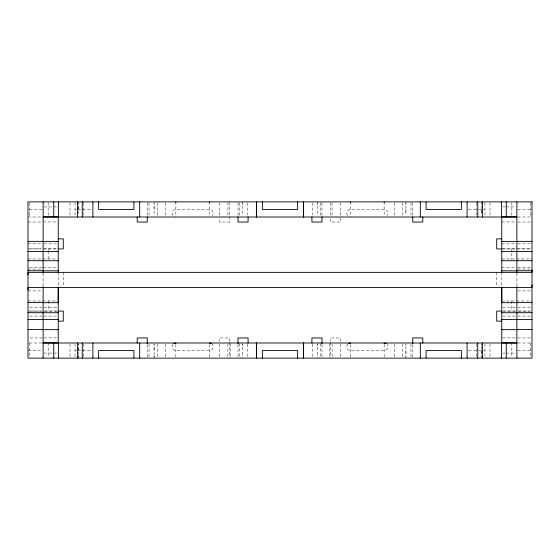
<?xml version="1.0" encoding="UTF-8"?>
<svg xmlns="http://www.w3.org/2000/svg" width="560" height="560" viewBox="0 0 560 560"><rect width="100%" height="100%" fill="white"/><g stroke="black" fill="none" stroke-linecap="round" stroke-linejoin="round"><path stroke-width="0.42" stroke-dasharray="2.8 2.1" d="M78.484 350.56L78.484 348.04M78.484 345.52L78.484 343.84L78.484 357.175M78.484 209.44L78.484 206.92M78.484 204.4L78.484 202.72L78.484 215.11M154.084 350.56L154.084 348.04M154.084 345.52L154.084 343.84L154.084 357.175M154.084 209.44L154.084 206.92M154.084 204.4L154.084 202.72L154.084 215.11M242.2 345.52L242.2 343.84L242.2 357.28M242.2 204.4L242.2 202.72L242.2 215.11M317.8 345.52L317.8 343.84L317.8 357.28M317.8 204.4L317.8 202.72L317.8 215.11M329.56 343.756L329.56 357.364M405.916 355.6L405.916 357.28L405.916 343.84L405.916 345.52M405.916 353.08L405.916 350.56M405.916 211.96L405.916 209.44M405.916 204.4L405.916 202.72L405.916 215.11M481.516 355.6L481.516 357.28L481.516 343.84L481.516 345.52M481.516 353.08L481.516 350.56M481.516 211.96L481.516 209.44M481.516 204.4L481.516 202.72L481.516 215.11M43.96 206.92L57.4 206.92M502.6 206.92L505.12 206.92M505.96 206.92L516.04 206.92M29.512 209.44L42.364 209.44M75.04 209.44L76.328 209.44M77.609 209.44L81.34 209.44M82.53 209.44L91.735 209.44M468.265 209.44L477.47 209.44M478.66 209.44L482.391 209.44M483.672 209.44L484.96 209.44M517.636 209.44L530.488 209.44M28 217L42.364 217M517.636 217L532 217M28 222.04L42.28 222.04M43.12 221.963L57.4 221.963M501.76 221.963L516.04 221.963M517.72 222.04L532 222.04M28 243.845L42.28 243.845M43.96 243.845L58.24 243.845M501.76 243.845L516.04 243.845M517.72 243.845L530.32 243.845M28 248.885L42.28 248.885M43.96 248.885L57.4 248.885M502.6 248.885L516.04 248.885M517.72 248.885L532 248.885M30.205 248.92L41.23 248.92M43.12 248.92L57.4 248.92M501.76 248.92L516.04 248.92M516.565 248.92L529.795 248.92M28 258.965L57.4 259M501.76 259L532 258.965M29.68 267.323L42.28 267.323M517.72 267.323L530.32 267.323M43.12 267.4L57.4 267.4M501.76 267.4L516.04 267.4M28 269.045L42.28 269.045M517.72 269.045L532 269.045M28 290.885L42.28 290.885M517.72 290.885L532 290.885M28 300.965L57.4 301M501.76 301L532 300.965M29.68 307.643L42.28 307.643M517.72 307.643L530.32 307.643M43.96 307.72L57.4 307.72M502.6 307.72L516.04 307.72M28 311.045L42.28 311.045M43.96 311.045L58.24 311.045M516.04 311.045L501.76 311.045L516.565 311.08M517.72 311.045L532 311.045M30.205 311.08L57.4 311.08M518.77 311.08L529.795 311.08M29.68 316.085L42.28 316.085M43.96 316.085L57.4 316.085M502.6 316.085L516.04 316.085M517.72 316.085L532 316.085M43.96 337.883L57.4 337.883M502.6 337.883L516.04 337.883M29.89 337.96L42.175 337.96M517.72 337.96L530.32 337.96M29.26 343L42.364 343M517.636 343L532 343M28 350.56L42.364 350.56M75.04 350.56L76.328 350.56M77.609 350.56L81.34 350.56M82.53 350.56L91.735 350.56M468.265 350.56L477.47 350.56M478.66 350.56L482.391 350.56M483.672 350.56L484.96 350.56M517.636 350.56L530.488 350.56M43.96 353.08L57.4 353.08M502.6 353.08L505.12 353.08M505.96 353.08L516.04 353.08M530.558 202.825L530.558 217M530.558 343L530.558 357.175M516.88 273.301L516.88 286.643M511.84 202.72L511.84 217M511.84 248.92L511.84 252.28M511.84 253.12L511.84 259M511.84 301L511.84 311.08M511.84 343L511.84 357.175M501.76 272.363L501.76 286.643M496.72 272.363L496.72 286.643M490 202.825L490 215.11M490 343.945L490 357.175M484.96 202.72L484.96 215.11M484.96 343.84L484.96 357.28M476.476 202.825L476.476 215.11M476.476 343.945L476.476 357.175M412.72 202.72L412.72 217M412.72 344.68L412.72 357.28M410.956 202.825L410.956 215.11M410.956 343.945L410.956 357.175M402.64 202.72L402.64 217M402.64 343.945L402.64 357.175M394.24 202.72L394.24 217M394.24 343.945L394.24 357.175M384.16 201.88L384.16 215.579M384.16 344.414L384.16 357.175M350.56 201.88L350.56 217M350.56 344.414L350.56 357.175M340.48 202.72L340.48 217M340.48 217.84L340.48 222.04L330.4 222.04L330.4 217.84M340.48 341.32L340.48 337.96L330.4 337.96L330.4 341.32M340.48 343.945L340.48 357.175M332.08 202.72L332.08 217M332.08 343.945L332.08 357.175M330.4 202.72L330.4 217M330.4 342.16L330.4 357.28M322 202.72L322 215.32M322 344.414L322 357.28M320.32 202.72L320.32 217M320.32 343.469L320.32 357.175M312.76 202.825L312.76 215.11M312.76 343.945L312.76 357.175M247.24 202.825L247.24 215.11M247.24 343.945L247.24 357.175M239.68 202.72L239.68 217M239.68 343.469L239.68 357.175M238 202.72L238 217M238 344.414L238 357.28M230.44 343.756L230.44 357.364M229.6 201.88L229.6 222.04L219.52 222.04L219.52 217.84M229.6 341.32L229.6 337.96L219.52 337.96L219.52 341.32M229.6 342.16L229.6 357.28M227.92 202.72L227.92 217M227.92 343.945L227.92 357.175M219.52 202.72L219.52 217M219.52 343.945L219.52 357.175M209.44 201.88L209.44 215.579M209.44 344.414L209.44 357.175M175.84 201.88L175.84 217M175.84 344.414L175.84 357.175M165.76 202.72L165.76 217M165.76 343.945L165.76 357.175M157.36 202.72L157.36 217M157.36 343.945L157.36 357.175M149.044 202.825L149.044 215.11M149.044 343.945L149.044 357.175M147.28 202.72L147.28 215.32M147.28 344.68L147.28 357.28M83.524 202.825L83.524 215.11M83.524 343.945L83.524 357.175M75.04 202.72L75.04 215.11M75.04 343.84L75.04 357.28M70 202.825L70 215.11M70 343.945L70 357.175M63.28 272.363L63.28 286.643M58.24 272.363L58.24 286.643M48.16 202.72L48.16 217M48.16 248.92L48.16 250.6M48.16 251.44L48.16 259M48.16 301L48.16 311.08M48.16 343L48.16 357.175M43.12 273.301L43.12 286.643M29.442 202.825L29.442 217M29.442 343L29.442 357.175M172.907 215.6A3.78 3.78 0 0 1 175.84 209.44L209.44 209.44A3.78 3.78 0 0 1 212.373 215.6M347.627 215.6A3.78 3.78 0 0 1 350.56 209.44L384.16 209.44A3.78 3.78 0 0 1 387.093 215.6M172.907 344.4A3.78 3.78 0 0 0 175.84 350.56L209.44 350.56A3.78 3.78 0 0 0 212.114 344.106M347.886 344.106A3.78 3.78 0 0 0 350.56 350.56L384.16 350.56A3.78 3.78 0 0 0 387.093 344.4M78.484 355.6L78.484 357.28L78.484 355.6M154.084 355.6L154.084 357.28L154.084 355.6"/><path stroke-width="0.84" d="M28 290.003L28 287.483L532 287.483L532 284.963M28 274.883L28 272.363L532 272.363L532 269.843M58.24 287.56L58.24 302.68L43.12 302.68M501.76 287.56L501.76 302.68L516.88 302.68M43.12 216.923L58.24 216.923L58.24 272.552M516.88 216.923L501.76 216.923L501.76 272.552M43.12 217L516.88 217M58.24 238.84L63.28 238.84L63.28 248.92L58.87 248.92M501.76 238.84L496.72 238.84L496.72 248.92L501.13 248.92M28 241.36L43.12 241.36M516.88 241.36L532 241.36M43.12 241.437L58.24 241.437M501.76 241.437L516.88 241.437M28 251.44L58.24 251.517M532 251.44L501.76 251.517M28 260.68L58.24 260.757M501.76 260.757L532 260.68M28 270.76L43.12 270.76M516.88 270.76L532 270.76M43.12 270.837L58.24 270.837M501.76 270.837L516.88 270.837M28 302.603L43.12 302.603M516.88 302.603L532 302.603M58.87 311.08L63.28 311.08L63.28 321.16L58.24 321.16M501.13 311.08L496.72 311.08L496.72 321.16L501.76 321.16M28 312.683L58.24 312.76M532 312.683L501.76 312.76M28 319.48L58.24 319.557M501.76 319.557L532 319.48M28 329.56L43.12 329.56M516.88 329.56L532 329.56M43.12 329.637L58.24 329.637M501.76 329.637L516.88 329.637M43.12 342.923L58.24 342.923M501.76 342.923L516.88 342.923M42.91 343L517.09 343M516.88 201.88L516.88 272.748M516.88 286.685L516.88 358.12M506.247 201.88L506.247 217M506.247 343L506.247 358.12M501.76 287.126L501.76 343M501.501 201.88L501.501 217M501.501 343L501.501 358.12M482.489 201.88L482.489 217M482.489 343L482.489 358.12M477.743 201.88L477.743 217M477.743 343L477.743 358.12M467.11 201.88L467.11 217M467.11 343L467.11 358.12M461.356 201.88L461.356 209.44L426.076 209.44L426.076 201.88M461.356 358.12L461.356 350.56L426.076 350.56L426.076 358.12M422.8 217L422.8 222.04L412.72 222.04L412.72 217M422.8 343L422.8 337.96L412.72 337.96L412.72 343.84M420.322 201.88L420.322 217M420.322 343L420.322 358.12M384.16 201.88L384.16 202.349M384.16 343.469L384.16 343A3.78 3.78 0 0 1 386.225 343.616M350.56 201.88L350.56 202.349M350.56 343.469L350.56 343A3.78 3.78 0 0 0 348.495 343.616M322 217L322 222.04L311.92 222.04L311.92 217M322 343.84L322 337.96L311.92 337.96L311.92 343M303.604 201.88L303.604 217M303.604 343L303.604 358.12M303.394 201.88L303.394 217M303.394 343L303.394 358.12M297.64 201.88L297.64 209.44L262.36 209.44L262.36 201.88M297.64 358.12L297.64 350.56L262.36 350.56L262.36 358.12M256.606 201.88L256.606 217M256.606 343L256.606 358.12M256.396 201.88L256.396 217M256.396 343L256.396 358.12M248.08 217L248.08 222.04L238 222.04L238 217M248.08 343L248.08 337.96L238 337.96L238 343.84M209.44 201.88L209.44 202.349M209.44 343.469L209.44 343A3.78 3.78 0 0 1 211.512 343.616M175.84 201.88L175.84 202.349M175.84 343.469L175.84 343A3.78 3.78 0 0 0 173.775 343.616M147.28 217L147.28 222.04L137.2 222.04L137.2 217M147.28 343.84L147.28 337.96L137.2 337.96L137.2 343M139.678 201.88L139.678 217M139.678 343L139.678 358.12M133.924 201.88L133.924 209.44L98.644 209.44L98.644 201.88M133.924 358.12L133.924 350.56L98.644 350.56L98.644 358.12M92.89 201.88L92.89 217M92.89 343L92.89 358.12M82.264 201.88L82.264 217M82.264 343L82.264 358.12M77.511 201.88L77.511 217M77.511 343L77.511 358.12M58.499 201.88L58.499 217M58.499 343L58.499 358.12M58.24 287.126L58.24 343M53.753 201.88L53.753 217M53.753 343L53.753 358.12M43.12 201.88L43.12 272.748M43.12 286.685L43.12 358.12M532 201.88L28 201.88L28 358.12L532 358.12L532 201.88"/></g></svg>
